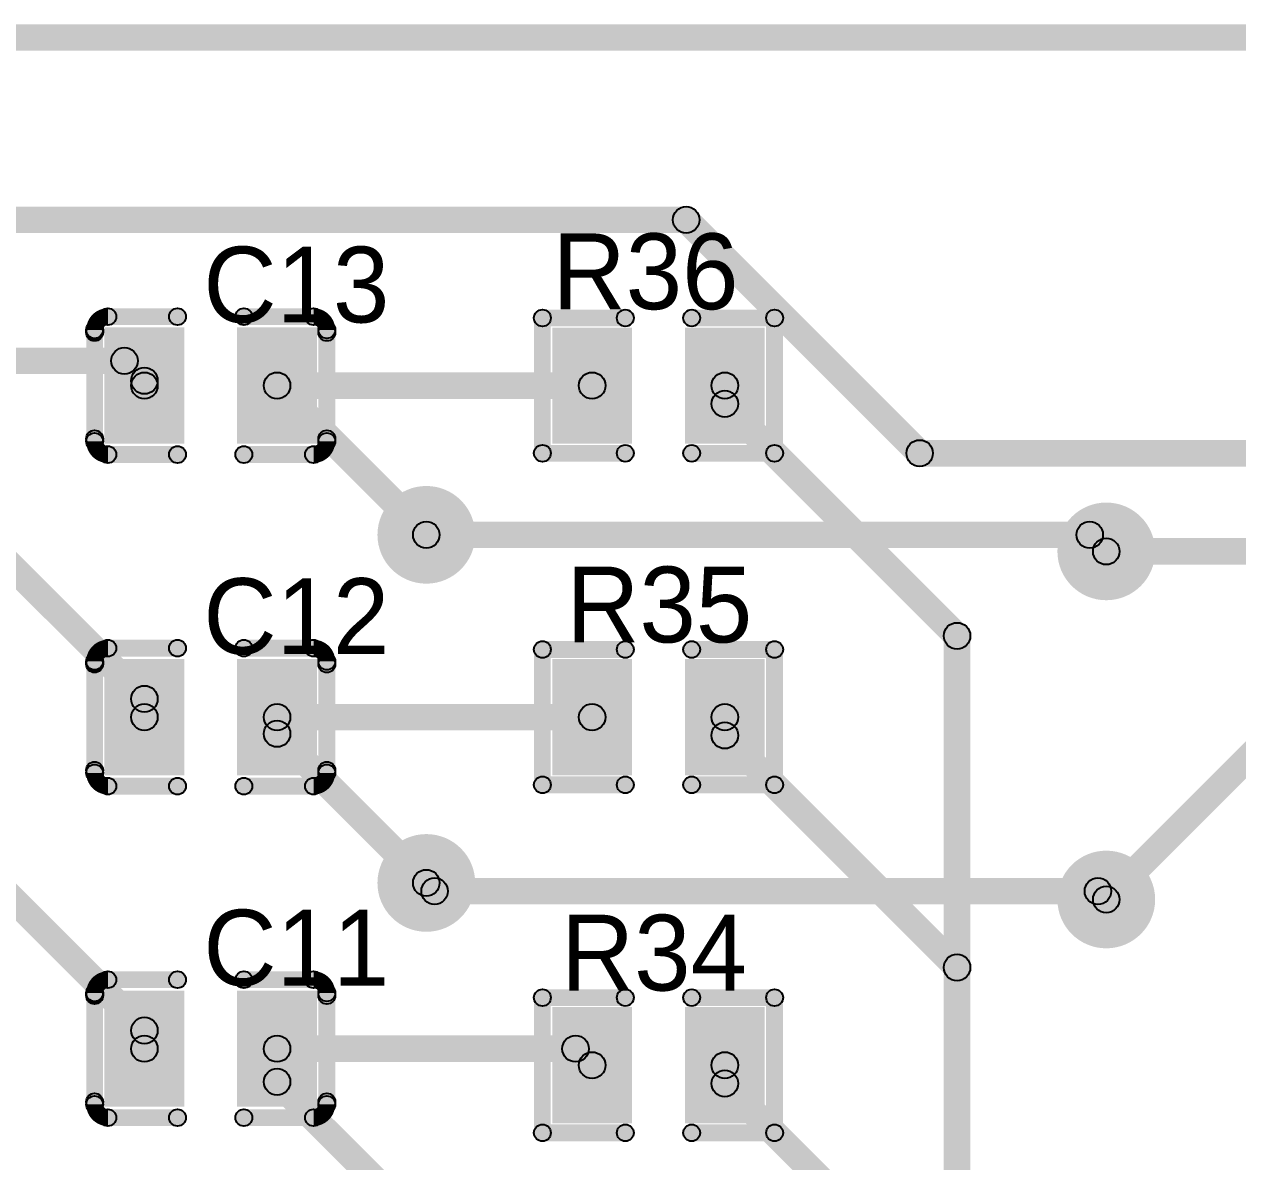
# Model space of a CAD drawing. Header units: millimetres. Extents: x 1.24 to 8.03, y 2.12 to 7.05.
# Drawn here: x 3.964 to 4.684, y 4.529 to 5.205 of the extents above; entities that cross this region are included whole.
import ezdxf

# ---------------------------------------------------------------- set-up
doc = ezdxf.new("R2010")
doc.units = ezdxf.units.MM
doc.header["$MEASUREMENT"] = 0
for name, color, linetype in [('BottomLayer', 5, 'Continuous'), ('BottomSolder', 6, 'Continuous'), ('TopLayer', 1, 'Continuous'), ('TopOverlay', 2, 'Continuous'), ('TopPaste', 8, 'Continuous'), ('TopSolder', 216, 'Continuous'), ('ViaHoleLayer', 16, 'Continuous')]:
    doc.layers.add(name, color=color, linetype=linetype)

# ---------------------------------------------------------------- blocks, each defined once
blk = doc.blocks.new('C0805_38')
at = {"layer": 'TopLayer'}
for points in [[(-0.059055, 0.030512), (-0.019685, 0.030512), (-0.019685, -0.030512), (-0.059055, -0.030512)], [(0.019685, 0.030512), (0.059055, 0.030512), (0.059055, -0.030512), (0.019685, -0.030512)]]:
    blk.add_hatch(color=1, dxfattribs=at).paths.add_polyline_path(points)
at = {"layer": 'TopOverlay'}
h = blk.add_hatch(color=2, dxfattribs=at)
edge = h.paths.add_edge_path()
edge.add_arc((-0.061023, 0.040945), 0.005, 0, 360)
h = blk.add_hatch(color=2, dxfattribs=at)
edge = h.paths.add_edge_path()
edge.add_arc((-0.061023, 0.040945), 0.005, 0, 360)
for points in [[(-0.061023, 0.035945), (-0.061023, 0.045945), (-0.019685, 0.045945), (-0.019685, 0.035945)], [(0.019685, 0.035945), (0.019685, 0.045945), (0.061023, 0.045945), (0.061023, 0.035945)], [(-0.063899, 0.031497), (-0.073899, 0.031497), (-0.073899, 0.033069), (-0.063899, 0.033069)], [(-0.063899, 0.031497), (-0.073899, 0.031497), (-0.073899, 0.032281), (-0.063899, 0.032281)], [(-0.073899, 0.031497), (-0.063899, 0.031497), (-0.063898, -0.031497), (-0.073898, -0.031497)], [(0.073899, 0.031497), (0.063899, 0.031497), (0.063899, 0.033069), (0.073899, 0.033069)], [(0.073899, -0.031496), (0.063899, -0.031496), (0.063899, 0.031497), (0.073899, 0.031497)], [(-0.063898, -0.03307), (-0.073898, -0.03307), (-0.073898, -0.031497), (-0.063898, -0.031497)], [(-0.061023, -0.045945), (-0.061023, -0.035945), (-0.019685, -0.035945), (-0.019685, -0.045945)], [(0.019685, -0.045945), (0.019685, -0.035945), (0.061023, -0.035945), (0.061023, -0.045945)], [(0.073899, -0.033069), (0.063899, -0.033069), (0.063899, -0.031496), (0.073899, -0.031496)]]:
    blk.add_hatch(color=2, dxfattribs=at).paths.add_polyline_path(points)
h = blk.add_hatch(color=2, dxfattribs=at)
edge = h.paths.add_edge_path()
edge.add_arc((-0.019685, 0.040945), 0.005, 0, 360)
h = blk.add_hatch(color=2, dxfattribs=at)
edge = h.paths.add_edge_path()
edge.add_arc((0.019685, 0.040945), 0.005, 0, 360)
h = blk.add_hatch(color=2, dxfattribs=at)
edge = h.paths.add_edge_path()
edge.add_arc((0.061023, 0.040945), 0.005, 0, 360)
h = blk.add_hatch(color=2, dxfattribs=at)
edge = h.paths.add_edge_path()
edge.add_arc((0.061023, 0.040945), 0.005, 0, 360)
h = blk.add_hatch(color=2, dxfattribs=at)
edge = h.paths.add_edge_path()
edge.add_arc((-0.068899, 0.033069), 0.005, 0, 360)
h = blk.add_hatch(color=2, dxfattribs=at)
edge = h.paths.add_edge_path()
edge.add_arc((-0.068899, 0.033069), 0.005, 0, 360)
h = blk.add_hatch(color=2, dxfattribs=at)
edge = h.paths.add_edge_path()
edge.add_arc((-0.068899, 0.032281), 0.005, 0, 360)
h = blk.add_hatch(color=2, dxfattribs=at)
edge = h.paths.add_edge_path()
edge.add_arc((-0.068899, 0.031497), 0.005, 0, 360)
h = blk.add_hatch(color=2, dxfattribs=at)
edge = h.paths.add_edge_path()
edge.add_arc((-0.068899, 0.031497), 0.005, 0, 360)
h = blk.add_hatch(color=2, dxfattribs=at)
edge = h.paths.add_edge_path()
edge.add_arc((-0.068899, 0.031497), 0.005, 0, 360)
h = blk.add_hatch(color=2, dxfattribs=at)
edge = h.paths.add_edge_path()
edge.add_arc((0.068899, 0.033069), 0.005, 0, 360)
h = blk.add_hatch(color=2, dxfattribs=at)
edge = h.paths.add_edge_path()
edge.add_arc((0.068899, 0.033069), 0.005, 0, 360)
h = blk.add_hatch(color=2, dxfattribs=at)
edge = h.paths.add_edge_path()
edge.add_arc((0.068899, 0.031497), 0.005, 0, 360)
h = blk.add_hatch(color=2, dxfattribs=at)
edge = h.paths.add_edge_path()
edge.add_arc((0.068899, 0.031497), 0.005, 0, 360)
h = blk.add_hatch(color=2, dxfattribs=at)
edge = h.paths.add_edge_path()
edge.add_arc((-0.068898, -0.031497), 0.005, 0, 360)
h = blk.add_hatch(color=2, dxfattribs=at)
edge = h.paths.add_edge_path()
edge.add_arc((-0.068898, -0.031497), 0.005, 0, 360)
h = blk.add_hatch(color=2, dxfattribs=at)
edge = h.paths.add_edge_path()
edge.add_arc((-0.068898, -0.03307), 0.005, 0, 360)
h = blk.add_hatch(color=2, dxfattribs=at)
edge = h.paths.add_edge_path()
edge.add_arc((-0.068898, -0.03307), 0.005, 0, 360)
h = blk.add_hatch(color=2, dxfattribs=at)
edge = h.paths.add_edge_path()
edge.add_arc((0.068899, -0.031496), 0.005, 0, 360)
h = blk.add_hatch(color=2, dxfattribs=at)
edge = h.paths.add_edge_path()
edge.add_arc((0.068899, -0.031496), 0.005, 0, 360)
h = blk.add_hatch(color=2, dxfattribs=at)
edge = h.paths.add_edge_path()
edge.add_arc((0.068899, -0.033069), 0.005, 0, 360)
h = blk.add_hatch(color=2, dxfattribs=at)
edge = h.paths.add_edge_path()
edge.add_arc((0.068899, -0.033069), 0.005, 0, 360)
h = blk.add_hatch(color=2, dxfattribs=at)
edge = h.paths.add_edge_path()
edge.add_arc((-0.061023, -0.040945), 0.005, 0, 360)
h = blk.add_hatch(color=2, dxfattribs=at)
edge = h.paths.add_edge_path()
edge.add_arc((-0.061023, -0.040945), 0.005, 0, 360)
h = blk.add_hatch(color=2, dxfattribs=at)
edge = h.paths.add_edge_path()
edge.add_arc((-0.019685, -0.040945), 0.005, 0, 360)
h = blk.add_hatch(color=2, dxfattribs=at)
edge = h.paths.add_edge_path()
edge.add_arc((0.019685, -0.040945), 0.005, 0, 360)
h = blk.add_hatch(color=2, dxfattribs=at)
edge = h.paths.add_edge_path()
edge.add_arc((0.061023, -0.040945), 0.005, 0, 360)
h = blk.add_hatch(color=2, dxfattribs=at)
edge = h.paths.add_edge_path()
edge.add_arc((0.061023, -0.040945), 0.005, 0, 360)
at = {"layer": 'TopPaste'}
for points in [[(-0.059055, 0.030512), (-0.019685, 0.030512), (-0.019685, -0.030512), (-0.059055, -0.030512)], [(0.019685, 0.030512), (0.059055, 0.030512), (0.059055, -0.030512), (0.019685, -0.030512)]]:
    blk.add_hatch(color=8, dxfattribs=at).paths.add_polyline_path(points)
at = {"layer": 'TopSolder'}
for points in [[(-0.063055, 0.034512), (-0.015685, 0.034512), (-0.015685, -0.034512), (-0.063055, -0.034512)], [(0.015685, 0.034512), (0.063055, 0.034512), (0.063055, -0.034512), (0.015685, -0.034512)]]:
    blk.add_hatch(color=216, dxfattribs=at).paths.add_polyline_path(points)
at = {"layer": 'TopOverlay', "const_width": 0.01}
for points in [[(-0.068899, 0.033069, -0.4142136), (-0.061023, 0.040945)], [(0.061023, 0.040945, -0.4142136), (0.068899, 0.033069)], [(-0.061023, -0.040945, -0.4142136), (-0.068898, -0.03307)], [(0.068899, -0.033069, -0.4142136), (0.061023, -0.040945)]]:
    blk.add_lwpolyline(points, format="xyb", dxfattribs=at)
at = {"layer": 'TopOverlay'}
for centre in [(-0.061023, 0.040945), (-0.061023, 0.040945), (-0.019685, 0.040945), (0.019685, 0.040945), (0.061023, 0.040945), (0.061023, 0.040945), (-0.068899, 0.033069), (-0.068899, 0.033069), (-0.068899, 0.032281), (-0.068899, 0.031497), (-0.068899, 0.031497), (-0.068899, 0.031497), (0.068899, 0.033069), (0.068899, 0.033069), (0.068899, 0.031497), (0.068899, 0.031497), (-0.068898, -0.031497), (-0.068898, -0.031497), (-0.068898, -0.03307), (-0.068898, -0.03307), (0.068899, -0.031496), (0.068899, -0.031496), (0.068899, -0.033069), (0.068899, -0.033069), (-0.061023, -0.040945), (-0.061023, -0.040945), (-0.019685, -0.040945), (0.019685, -0.040945), (0.061023, -0.040945), (0.061023, -0.040945)]:
    blk.add_circle(centre, 0.005, dxfattribs=at)
blk = doc.blocks.new('C0805_39')
at = {"layer": 'TopLayer'}
for points in [[(-0.059055, 0.030512), (-0.019685, 0.030512), (-0.019685, -0.030512), (-0.059055, -0.030512)], [(0.019685, 0.030512), (0.059055, 0.030512), (0.059055, -0.030512), (0.019685, -0.030512)]]:
    blk.add_hatch(color=1, dxfattribs=at).paths.add_polyline_path(points)
at = {"layer": 'TopOverlay'}
h = blk.add_hatch(color=2, dxfattribs=at)
edge = h.paths.add_edge_path()
edge.add_arc((-0.061023, 0.040945), 0.005, 0, 360)
h = blk.add_hatch(color=2, dxfattribs=at)
edge = h.paths.add_edge_path()
edge.add_arc((-0.061023, 0.040945), 0.005, 0, 360)
for points in [[(-0.061023, 0.035945), (-0.061023, 0.045945), (-0.019685, 0.045945), (-0.019685, 0.035945)], [(0.019685, 0.035945), (0.019685, 0.045945), (0.061023, 0.045945), (0.061023, 0.035945)], [(-0.063899, 0.031497), (-0.073899, 0.031497), (-0.073899, 0.033069), (-0.063899, 0.033069)], [(-0.063899, 0.031497), (-0.073899, 0.031497), (-0.073899, 0.032281), (-0.063899, 0.032281)], [(-0.073899, 0.031497), (-0.063899, 0.031497), (-0.063898, -0.031497), (-0.073898, -0.031497)], [(0.073899, 0.031497), (0.063899, 0.031497), (0.063899, 0.033069), (0.073899, 0.033069)], [(0.073899, -0.031496), (0.063899, -0.031496), (0.063899, 0.031497), (0.073899, 0.031497)], [(-0.063898, -0.03307), (-0.073898, -0.03307), (-0.073898, -0.031497), (-0.063898, -0.031497)], [(-0.061023, -0.045945), (-0.061023, -0.035945), (-0.019685, -0.035945), (-0.019685, -0.045945)], [(0.019685, -0.045945), (0.019685, -0.035945), (0.061023, -0.035945), (0.061023, -0.045945)], [(0.073899, -0.033069), (0.063899, -0.033069), (0.063899, -0.031496), (0.073899, -0.031496)]]:
    blk.add_hatch(color=2, dxfattribs=at).paths.add_polyline_path(points)
h = blk.add_hatch(color=2, dxfattribs=at)
edge = h.paths.add_edge_path()
edge.add_arc((-0.019685, 0.040945), 0.005, 0, 360)
h = blk.add_hatch(color=2, dxfattribs=at)
edge = h.paths.add_edge_path()
edge.add_arc((0.019685, 0.040945), 0.005, 0, 360)
h = blk.add_hatch(color=2, dxfattribs=at)
edge = h.paths.add_edge_path()
edge.add_arc((0.061023, 0.040945), 0.005, 0, 360)
h = blk.add_hatch(color=2, dxfattribs=at)
edge = h.paths.add_edge_path()
edge.add_arc((0.061023, 0.040945), 0.005, 0, 360)
h = blk.add_hatch(color=2, dxfattribs=at)
edge = h.paths.add_edge_path()
edge.add_arc((-0.068899, 0.033069), 0.005, 0, 360)
h = blk.add_hatch(color=2, dxfattribs=at)
edge = h.paths.add_edge_path()
edge.add_arc((-0.068899, 0.033069), 0.005, 0, 360)
h = blk.add_hatch(color=2, dxfattribs=at)
edge = h.paths.add_edge_path()
edge.add_arc((-0.068899, 0.032281), 0.005, 0, 360)
h = blk.add_hatch(color=2, dxfattribs=at)
edge = h.paths.add_edge_path()
edge.add_arc((-0.068899, 0.031497), 0.005, 0, 360)
h = blk.add_hatch(color=2, dxfattribs=at)
edge = h.paths.add_edge_path()
edge.add_arc((-0.068899, 0.031497), 0.005, 0, 360)
h = blk.add_hatch(color=2, dxfattribs=at)
edge = h.paths.add_edge_path()
edge.add_arc((-0.068899, 0.031497), 0.005, 0, 360)
h = blk.add_hatch(color=2, dxfattribs=at)
edge = h.paths.add_edge_path()
edge.add_arc((0.068899, 0.033069), 0.005, 0, 360)
h = blk.add_hatch(color=2, dxfattribs=at)
edge = h.paths.add_edge_path()
edge.add_arc((0.068899, 0.033069), 0.005, 0, 360)
h = blk.add_hatch(color=2, dxfattribs=at)
edge = h.paths.add_edge_path()
edge.add_arc((0.068899, 0.031497), 0.005, 0, 360)
h = blk.add_hatch(color=2, dxfattribs=at)
edge = h.paths.add_edge_path()
edge.add_arc((0.068899, 0.031497), 0.005, 0, 360)
h = blk.add_hatch(color=2, dxfattribs=at)
edge = h.paths.add_edge_path()
edge.add_arc((-0.068898, -0.031497), 0.005, 0, 360)
h = blk.add_hatch(color=2, dxfattribs=at)
edge = h.paths.add_edge_path()
edge.add_arc((-0.068898, -0.031497), 0.005, 0, 360)
h = blk.add_hatch(color=2, dxfattribs=at)
edge = h.paths.add_edge_path()
edge.add_arc((-0.068898, -0.03307), 0.005, 0, 360)
h = blk.add_hatch(color=2, dxfattribs=at)
edge = h.paths.add_edge_path()
edge.add_arc((-0.068898, -0.03307), 0.005, 0, 360)
h = blk.add_hatch(color=2, dxfattribs=at)
edge = h.paths.add_edge_path()
edge.add_arc((0.068899, -0.031496), 0.005, 0, 360)
h = blk.add_hatch(color=2, dxfattribs=at)
edge = h.paths.add_edge_path()
edge.add_arc((0.068899, -0.031496), 0.005, 0, 360)
h = blk.add_hatch(color=2, dxfattribs=at)
edge = h.paths.add_edge_path()
edge.add_arc((0.068899, -0.033069), 0.005, 0, 360)
h = blk.add_hatch(color=2, dxfattribs=at)
edge = h.paths.add_edge_path()
edge.add_arc((0.068899, -0.033069), 0.005, 0, 360)
h = blk.add_hatch(color=2, dxfattribs=at)
edge = h.paths.add_edge_path()
edge.add_arc((-0.061023, -0.040945), 0.005, 0, 360)
h = blk.add_hatch(color=2, dxfattribs=at)
edge = h.paths.add_edge_path()
edge.add_arc((-0.061023, -0.040945), 0.005, 0, 360)
h = blk.add_hatch(color=2, dxfattribs=at)
edge = h.paths.add_edge_path()
edge.add_arc((-0.019685, -0.040945), 0.005, 0, 360)
h = blk.add_hatch(color=2, dxfattribs=at)
edge = h.paths.add_edge_path()
edge.add_arc((0.019685, -0.040945), 0.005, 0, 360)
h = blk.add_hatch(color=2, dxfattribs=at)
edge = h.paths.add_edge_path()
edge.add_arc((0.061023, -0.040945), 0.005, 0, 360)
h = blk.add_hatch(color=2, dxfattribs=at)
edge = h.paths.add_edge_path()
edge.add_arc((0.061023, -0.040945), 0.005, 0, 360)
at = {"layer": 'TopPaste'}
for points in [[(-0.059055, 0.030512), (-0.019685, 0.030512), (-0.019685, -0.030512), (-0.059055, -0.030512)], [(0.019685, 0.030512), (0.059055, 0.030512), (0.059055, -0.030512), (0.019685, -0.030512)]]:
    blk.add_hatch(color=8, dxfattribs=at).paths.add_polyline_path(points)
at = {"layer": 'TopSolder'}
for points in [[(-0.063055, 0.034512), (-0.015685, 0.034512), (-0.015685, -0.034512), (-0.063055, -0.034512)], [(0.015685, 0.034512), (0.063055, 0.034512), (0.063055, -0.034512), (0.015685, -0.034512)]]:
    blk.add_hatch(color=216, dxfattribs=at).paths.add_polyline_path(points)
at = {"layer": 'TopOverlay', "const_width": 0.01}
for points in [[(-0.068899, 0.033069, -0.4142136), (-0.061023, 0.040945)], [(0.061023, 0.040945, -0.4142136), (0.068899, 0.033069)], [(-0.061023, -0.040945, -0.4142136), (-0.068898, -0.03307)], [(0.068899, -0.033069, -0.4142136), (0.061023, -0.040945)]]:
    blk.add_lwpolyline(points, format="xyb", dxfattribs=at)
at = {"layer": 'TopOverlay'}
for centre in [(-0.061023, 0.040945), (-0.061023, 0.040945), (-0.019685, 0.040945), (0.019685, 0.040945), (0.061023, 0.040945), (0.061023, 0.040945), (-0.068899, 0.033069), (-0.068899, 0.033069), (-0.068899, 0.032281), (-0.068899, 0.031497), (-0.068899, 0.031497), (-0.068899, 0.031497), (0.068899, 0.033069), (0.068899, 0.033069), (0.068899, 0.031497), (0.068899, 0.031497), (-0.068898, -0.031497), (-0.068898, -0.031497), (-0.068898, -0.03307), (-0.068898, -0.03307), (0.068899, -0.031496), (0.068899, -0.031496), (0.068899, -0.033069), (0.068899, -0.033069), (-0.061023, -0.040945), (-0.061023, -0.040945), (-0.019685, -0.040945), (0.019685, -0.040945), (0.061023, -0.040945), (0.061023, -0.040945)]:
    blk.add_circle(centre, 0.005, dxfattribs=at)
blk = doc.blocks.new('C0805_40')
at = {"layer": 'TopLayer'}
for points in [[(-0.059055, 0.030512), (-0.019685, 0.030512), (-0.019685, -0.030512), (-0.059055, -0.030512)], [(0.019685, 0.030512), (0.059055, 0.030512), (0.059055, -0.030512), (0.019685, -0.030512)]]:
    blk.add_hatch(color=1, dxfattribs=at).paths.add_polyline_path(points)
at = {"layer": 'TopOverlay'}
h = blk.add_hatch(color=2, dxfattribs=at)
edge = h.paths.add_edge_path()
edge.add_arc((-0.061023, 0.040945), 0.005, 0, 360)
h = blk.add_hatch(color=2, dxfattribs=at)
edge = h.paths.add_edge_path()
edge.add_arc((-0.061023, 0.040945), 0.005, 0, 360)
for points in [[(-0.061023, 0.035945), (-0.061023, 0.045945), (-0.019685, 0.045945), (-0.019685, 0.035945)], [(0.019685, 0.035945), (0.019685, 0.045945), (0.061023, 0.045945), (0.061023, 0.035945)], [(-0.063899, 0.031497), (-0.073899, 0.031497), (-0.073899, 0.033069), (-0.063899, 0.033069)], [(-0.063899, 0.031497), (-0.073899, 0.031497), (-0.073899, 0.032281), (-0.063899, 0.032281)], [(-0.073899, 0.031497), (-0.063899, 0.031497), (-0.063898, -0.031497), (-0.073898, -0.031497)], [(0.073899, 0.031497), (0.063899, 0.031497), (0.063899, 0.033069), (0.073899, 0.033069)], [(0.073899, -0.031496), (0.063899, -0.031496), (0.063899, 0.031497), (0.073899, 0.031497)], [(-0.063898, -0.03307), (-0.073898, -0.03307), (-0.073898, -0.031497), (-0.063898, -0.031497)], [(-0.061023, -0.045945), (-0.061023, -0.035945), (-0.019685, -0.035945), (-0.019685, -0.045945)], [(0.019685, -0.045945), (0.019685, -0.035945), (0.061023, -0.035945), (0.061023, -0.045945)], [(0.073899, -0.033069), (0.063899, -0.033069), (0.063899, -0.031496), (0.073899, -0.031496)]]:
    blk.add_hatch(color=2, dxfattribs=at).paths.add_polyline_path(points)
h = blk.add_hatch(color=2, dxfattribs=at)
edge = h.paths.add_edge_path()
edge.add_arc((-0.019685, 0.040945), 0.005, 0, 360)
h = blk.add_hatch(color=2, dxfattribs=at)
edge = h.paths.add_edge_path()
edge.add_arc((0.019685, 0.040945), 0.005, 0, 360)
h = blk.add_hatch(color=2, dxfattribs=at)
edge = h.paths.add_edge_path()
edge.add_arc((0.061023, 0.040945), 0.005, 0, 360)
h = blk.add_hatch(color=2, dxfattribs=at)
edge = h.paths.add_edge_path()
edge.add_arc((0.061023, 0.040945), 0.005, 0, 360)
h = blk.add_hatch(color=2, dxfattribs=at)
edge = h.paths.add_edge_path()
edge.add_arc((-0.068899, 0.033069), 0.005, 0, 360)
h = blk.add_hatch(color=2, dxfattribs=at)
edge = h.paths.add_edge_path()
edge.add_arc((-0.068899, 0.033069), 0.005, 0, 360)
h = blk.add_hatch(color=2, dxfattribs=at)
edge = h.paths.add_edge_path()
edge.add_arc((-0.068899, 0.032281), 0.005, 0, 360)
h = blk.add_hatch(color=2, dxfattribs=at)
edge = h.paths.add_edge_path()
edge.add_arc((-0.068899, 0.031497), 0.005, 0, 360)
h = blk.add_hatch(color=2, dxfattribs=at)
edge = h.paths.add_edge_path()
edge.add_arc((-0.068899, 0.031497), 0.005, 0, 360)
h = blk.add_hatch(color=2, dxfattribs=at)
edge = h.paths.add_edge_path()
edge.add_arc((-0.068899, 0.031497), 0.005, 0, 360)
h = blk.add_hatch(color=2, dxfattribs=at)
edge = h.paths.add_edge_path()
edge.add_arc((0.068899, 0.033069), 0.005, 0, 360)
h = blk.add_hatch(color=2, dxfattribs=at)
edge = h.paths.add_edge_path()
edge.add_arc((0.068899, 0.033069), 0.005, 0, 360)
h = blk.add_hatch(color=2, dxfattribs=at)
edge = h.paths.add_edge_path()
edge.add_arc((0.068899, 0.031497), 0.005, 0, 360)
h = blk.add_hatch(color=2, dxfattribs=at)
edge = h.paths.add_edge_path()
edge.add_arc((0.068899, 0.031497), 0.005, 0, 360)
h = blk.add_hatch(color=2, dxfattribs=at)
edge = h.paths.add_edge_path()
edge.add_arc((-0.068898, -0.031497), 0.005, 0, 360)
h = blk.add_hatch(color=2, dxfattribs=at)
edge = h.paths.add_edge_path()
edge.add_arc((-0.068898, -0.031497), 0.005, 0, 360)
h = blk.add_hatch(color=2, dxfattribs=at)
edge = h.paths.add_edge_path()
edge.add_arc((-0.068898, -0.03307), 0.005, 0, 360)
h = blk.add_hatch(color=2, dxfattribs=at)
edge = h.paths.add_edge_path()
edge.add_arc((-0.068898, -0.03307), 0.005, 0, 360)
h = blk.add_hatch(color=2, dxfattribs=at)
edge = h.paths.add_edge_path()
edge.add_arc((0.068899, -0.031496), 0.005, 0, 360)
h = blk.add_hatch(color=2, dxfattribs=at)
edge = h.paths.add_edge_path()
edge.add_arc((0.068899, -0.031496), 0.005, 0, 360)
h = blk.add_hatch(color=2, dxfattribs=at)
edge = h.paths.add_edge_path()
edge.add_arc((0.068899, -0.033069), 0.005, 0, 360)
h = blk.add_hatch(color=2, dxfattribs=at)
edge = h.paths.add_edge_path()
edge.add_arc((0.068899, -0.033069), 0.005, 0, 360)
h = blk.add_hatch(color=2, dxfattribs=at)
edge = h.paths.add_edge_path()
edge.add_arc((-0.061023, -0.040945), 0.005, 0, 360)
h = blk.add_hatch(color=2, dxfattribs=at)
edge = h.paths.add_edge_path()
edge.add_arc((-0.061023, -0.040945), 0.005, 0, 360)
h = blk.add_hatch(color=2, dxfattribs=at)
edge = h.paths.add_edge_path()
edge.add_arc((-0.019685, -0.040945), 0.005, 0, 360)
h = blk.add_hatch(color=2, dxfattribs=at)
edge = h.paths.add_edge_path()
edge.add_arc((0.019685, -0.040945), 0.005, 0, 360)
h = blk.add_hatch(color=2, dxfattribs=at)
edge = h.paths.add_edge_path()
edge.add_arc((0.061023, -0.040945), 0.005, 0, 360)
h = blk.add_hatch(color=2, dxfattribs=at)
edge = h.paths.add_edge_path()
edge.add_arc((0.061023, -0.040945), 0.005, 0, 360)
at = {"layer": 'TopPaste'}
for points in [[(-0.059055, 0.030512), (-0.019685, 0.030512), (-0.019685, -0.030512), (-0.059055, -0.030512)], [(0.019685, 0.030512), (0.059055, 0.030512), (0.059055, -0.030512), (0.019685, -0.030512)]]:
    blk.add_hatch(color=8, dxfattribs=at).paths.add_polyline_path(points)
at = {"layer": 'TopSolder'}
for points in [[(-0.063055, 0.034512), (-0.015685, 0.034512), (-0.015685, -0.034512), (-0.063055, -0.034512)], [(0.015685, 0.034512), (0.063055, 0.034512), (0.063055, -0.034512), (0.015685, -0.034512)]]:
    blk.add_hatch(color=216, dxfattribs=at).paths.add_polyline_path(points)
at = {"layer": 'TopOverlay', "const_width": 0.01}
for points in [[(-0.068899, 0.033069, -0.4142136), (-0.061023, 0.040945)], [(0.061023, 0.040945, -0.4142136), (0.068899, 0.033069)], [(-0.061023, -0.040945, -0.4142136), (-0.068898, -0.03307)], [(0.068899, -0.033069, -0.4142136), (0.061023, -0.040945)]]:
    blk.add_lwpolyline(points, format="xyb", dxfattribs=at)
at = {"layer": 'TopOverlay'}
for centre in [(-0.061023, 0.040945), (-0.061023, 0.040945), (-0.019685, 0.040945), (0.019685, 0.040945), (0.061023, 0.040945), (0.061023, 0.040945), (-0.068899, 0.033069), (-0.068899, 0.033069), (-0.068899, 0.032281), (-0.068899, 0.031497), (-0.068899, 0.031497), (-0.068899, 0.031497), (0.068899, 0.033069), (0.068899, 0.033069), (0.068899, 0.031497), (0.068899, 0.031497), (-0.068898, -0.031497), (-0.068898, -0.031497), (-0.068898, -0.03307), (-0.068898, -0.03307), (0.068899, -0.031496), (0.068899, -0.031496), (0.068899, -0.033069), (0.068899, -0.033069), (-0.061023, -0.040945), (-0.061023, -0.040945), (-0.019685, -0.040945), (0.019685, -0.040945), (0.061023, -0.040945), (0.061023, -0.040945)]:
    blk.add_circle(centre, 0.005, dxfattribs=at)
blk = doc.blocks.new('R0805_84')
at = {"layer": 'TopLayer'}
for points in [[(-0.05906, 0.03051), (-0.01969, 0.03051), (-0.01969, -0.03051), (-0.05906, -0.03051)], [(0.01969, 0.03051), (0.05906, 0.03051), (0.05906, -0.03051), (0.01969, -0.03051)]]:
    blk.add_hatch(color=1, dxfattribs=at).paths.add_polyline_path(points)
at = {"layer": 'TopOverlay'}
h = blk.add_hatch(color=2, dxfattribs=at)
edge = h.paths.add_edge_path()
edge.add_arc((-0.0689, 0.04016), 0.005, 0, 360)
h = blk.add_hatch(color=2, dxfattribs=at)
edge = h.paths.add_edge_path()
edge.add_arc((-0.0689, 0.04016), 0.005, 0, 360)
for points in [[(-0.01969, 0.04516), (-0.01969, 0.03516), (-0.0689, 0.03516), (-0.0689, 0.04516)], [(0.0689, 0.04516), (0.0689, 0.03516), (0.01969, 0.03516), (0.01969, 0.04516)], [(-0.0639, -0.04016), (-0.0739, -0.04016), (-0.0739, 0.04016), (-0.0639, 0.04016)], [(0.0639, 0.04016), (0.0739, 0.04016), (0.0739, -0.04016), (0.0639, -0.04016)], [(-0.01969, -0.03516), (-0.01969, -0.04516), (-0.0689, -0.04516), (-0.0689, -0.03516)], [(0.0689, -0.03516), (0.0689, -0.04516), (0.01969, -0.04516), (0.01969, -0.03516)]]:
    blk.add_hatch(color=2, dxfattribs=at).paths.add_polyline_path(points)
h = blk.add_hatch(color=2, dxfattribs=at)
edge = h.paths.add_edge_path()
edge.add_arc((-0.01969, 0.04016), 0.005, 0, 360)
h = blk.add_hatch(color=2, dxfattribs=at)
edge = h.paths.add_edge_path()
edge.add_arc((0.01969, 0.04016), 0.005, 0, 360)
h = blk.add_hatch(color=2, dxfattribs=at)
edge = h.paths.add_edge_path()
edge.add_arc((0.0689, 0.04016), 0.005, 0, 360)
h = blk.add_hatch(color=2, dxfattribs=at)
edge = h.paths.add_edge_path()
edge.add_arc((0.0689, 0.04016), 0.005, 0, 360)
h = blk.add_hatch(color=2, dxfattribs=at)
edge = h.paths.add_edge_path()
edge.add_arc((-0.0689, -0.04016), 0.005, 0, 360)
h = blk.add_hatch(color=2, dxfattribs=at)
edge = h.paths.add_edge_path()
edge.add_arc((-0.0689, -0.04016), 0.005, 0, 360)
h = blk.add_hatch(color=2, dxfattribs=at)
edge = h.paths.add_edge_path()
edge.add_arc((-0.01969, -0.04016), 0.005, 0, 360)
h = blk.add_hatch(color=2, dxfattribs=at)
edge = h.paths.add_edge_path()
edge.add_arc((0.01969, -0.04016), 0.005, 0, 360)
h = blk.add_hatch(color=2, dxfattribs=at)
edge = h.paths.add_edge_path()
edge.add_arc((0.0689, -0.04016), 0.005, 0, 360)
h = blk.add_hatch(color=2, dxfattribs=at)
edge = h.paths.add_edge_path()
edge.add_arc((0.0689, -0.04016), 0.005, 0, 360)
at = {"layer": 'TopPaste'}
for points in [[(-0.05906, 0.03051), (-0.01969, 0.03051), (-0.01969, -0.03051), (-0.05906, -0.03051)], [(0.01969, 0.03051), (0.05906, 0.03051), (0.05906, -0.03051), (0.01969, -0.03051)]]:
    blk.add_hatch(color=8, dxfattribs=at).paths.add_polyline_path(points)
at = {"layer": 'TopSolder'}
for points in [[(-0.06305, 0.03451), (-0.01569, 0.03451), (-0.01569, -0.03451), (-0.06305, -0.03451)], [(0.01569, 0.03451), (0.06305, 0.03451), (0.06305, -0.03451), (0.01569, -0.03451)]]:
    blk.add_hatch(color=216, dxfattribs=at).paths.add_polyline_path(points)
at = {"layer": 'TopOverlay'}
for centre in [(-0.0689, 0.04016), (-0.0689, 0.04016), (-0.01969, 0.04016), (0.01969, 0.04016), (0.0689, 0.04016), (0.0689, 0.04016), (-0.0689, -0.04016), (-0.0689, -0.04016), (-0.01969, -0.04016), (0.01969, -0.04016), (0.0689, -0.04016), (0.0689, -0.04016)]:
    blk.add_circle(centre, 0.005, dxfattribs=at)
blk = doc.blocks.new('R0805_85')
at = {"layer": 'TopLayer'}
for points in [[(-0.05906, 0.03051), (-0.01969, 0.03051), (-0.01969, -0.03051), (-0.05906, -0.03051)], [(0.01969, 0.03051), (0.05906, 0.03051), (0.05906, -0.03051), (0.01969, -0.03051)]]:
    blk.add_hatch(color=1, dxfattribs=at).paths.add_polyline_path(points)
at = {"layer": 'TopOverlay'}
h = blk.add_hatch(color=2, dxfattribs=at)
edge = h.paths.add_edge_path()
edge.add_arc((-0.0689, 0.04016), 0.005, 0, 360)
h = blk.add_hatch(color=2, dxfattribs=at)
edge = h.paths.add_edge_path()
edge.add_arc((-0.0689, 0.04016), 0.005, 0, 360)
for points in [[(-0.01969, 0.04516), (-0.01969, 0.03516), (-0.0689, 0.03516), (-0.0689, 0.04516)], [(0.0689, 0.04516), (0.0689, 0.03516), (0.01969, 0.03516), (0.01969, 0.04516)], [(-0.0639, -0.04016), (-0.0739, -0.04016), (-0.0739, 0.04016), (-0.0639, 0.04016)], [(0.0639, 0.04016), (0.0739, 0.04016), (0.0739, -0.04016), (0.0639, -0.04016)], [(-0.01969, -0.03516), (-0.01969, -0.04516), (-0.0689, -0.04516), (-0.0689, -0.03516)], [(0.0689, -0.03516), (0.0689, -0.04516), (0.01969, -0.04516), (0.01969, -0.03516)]]:
    blk.add_hatch(color=2, dxfattribs=at).paths.add_polyline_path(points)
h = blk.add_hatch(color=2, dxfattribs=at)
edge = h.paths.add_edge_path()
edge.add_arc((-0.01969, 0.04016), 0.005, 0, 360)
h = blk.add_hatch(color=2, dxfattribs=at)
edge = h.paths.add_edge_path()
edge.add_arc((0.01969, 0.04016), 0.005, 0, 360)
h = blk.add_hatch(color=2, dxfattribs=at)
edge = h.paths.add_edge_path()
edge.add_arc((0.0689, 0.04016), 0.005, 0, 360)
h = blk.add_hatch(color=2, dxfattribs=at)
edge = h.paths.add_edge_path()
edge.add_arc((0.0689, 0.04016), 0.005, 0, 360)
h = blk.add_hatch(color=2, dxfattribs=at)
edge = h.paths.add_edge_path()
edge.add_arc((-0.0689, -0.04016), 0.005, 0, 360)
h = blk.add_hatch(color=2, dxfattribs=at)
edge = h.paths.add_edge_path()
edge.add_arc((-0.0689, -0.04016), 0.005, 0, 360)
h = blk.add_hatch(color=2, dxfattribs=at)
edge = h.paths.add_edge_path()
edge.add_arc((-0.01969, -0.04016), 0.005, 0, 360)
h = blk.add_hatch(color=2, dxfattribs=at)
edge = h.paths.add_edge_path()
edge.add_arc((0.01969, -0.04016), 0.005, 0, 360)
h = blk.add_hatch(color=2, dxfattribs=at)
edge = h.paths.add_edge_path()
edge.add_arc((0.0689, -0.04016), 0.005, 0, 360)
h = blk.add_hatch(color=2, dxfattribs=at)
edge = h.paths.add_edge_path()
edge.add_arc((0.0689, -0.04016), 0.005, 0, 360)
at = {"layer": 'TopPaste'}
for points in [[(-0.05906, 0.03051), (-0.01969, 0.03051), (-0.01969, -0.03051), (-0.05906, -0.03051)], [(0.01969, 0.03051), (0.05906, 0.03051), (0.05906, -0.03051), (0.01969, -0.03051)]]:
    blk.add_hatch(color=8, dxfattribs=at).paths.add_polyline_path(points)
at = {"layer": 'TopSolder'}
for points in [[(-0.06305, 0.03451), (-0.01569, 0.03451), (-0.01569, -0.03451), (-0.06305, -0.03451)], [(0.01569, 0.03451), (0.06305, 0.03451), (0.06305, -0.03451), (0.01569, -0.03451)]]:
    blk.add_hatch(color=216, dxfattribs=at).paths.add_polyline_path(points)
at = {"layer": 'TopOverlay'}
for centre in [(-0.0689, 0.04016), (-0.0689, 0.04016), (-0.01969, 0.04016), (0.01969, 0.04016), (0.0689, 0.04016), (0.0689, 0.04016), (-0.0689, -0.04016), (-0.0689, -0.04016), (-0.01969, -0.04016), (0.01969, -0.04016), (0.0689, -0.04016), (0.0689, -0.04016)]:
    blk.add_circle(centre, 0.005, dxfattribs=at)
blk = doc.blocks.new('R0805_86')
at = {"layer": 'TopLayer'}
for points in [[(-0.05906, 0.03051), (-0.01969, 0.03051), (-0.01969, -0.03051), (-0.05906, -0.03051)], [(0.01969, 0.03051), (0.05906, 0.03051), (0.05906, -0.03051), (0.01969, -0.03051)]]:
    blk.add_hatch(color=1, dxfattribs=at).paths.add_polyline_path(points)
at = {"layer": 'TopOverlay'}
h = blk.add_hatch(color=2, dxfattribs=at)
edge = h.paths.add_edge_path()
edge.add_arc((-0.0689, 0.04016), 0.005, 0, 360)
h = blk.add_hatch(color=2, dxfattribs=at)
edge = h.paths.add_edge_path()
edge.add_arc((-0.0689, 0.04016), 0.005, 0, 360)
for points in [[(-0.01969, 0.04516), (-0.01969, 0.03516), (-0.0689, 0.03516), (-0.0689, 0.04516)], [(0.0689, 0.04516), (0.0689, 0.03516), (0.01969, 0.03516), (0.01969, 0.04516)], [(-0.0639, -0.04016), (-0.0739, -0.04016), (-0.0739, 0.04016), (-0.0639, 0.04016)], [(0.0639, 0.04016), (0.0739, 0.04016), (0.0739, -0.04016), (0.0639, -0.04016)], [(-0.01969, -0.03516), (-0.01969, -0.04516), (-0.0689, -0.04516), (-0.0689, -0.03516)], [(0.0689, -0.03516), (0.0689, -0.04516), (0.01969, -0.04516), (0.01969, -0.03516)]]:
    blk.add_hatch(color=2, dxfattribs=at).paths.add_polyline_path(points)
h = blk.add_hatch(color=2, dxfattribs=at)
edge = h.paths.add_edge_path()
edge.add_arc((-0.01969, 0.04016), 0.005, 0, 360)
h = blk.add_hatch(color=2, dxfattribs=at)
edge = h.paths.add_edge_path()
edge.add_arc((0.01969, 0.04016), 0.005, 0, 360)
h = blk.add_hatch(color=2, dxfattribs=at)
edge = h.paths.add_edge_path()
edge.add_arc((0.0689, 0.04016), 0.005, 0, 360)
h = blk.add_hatch(color=2, dxfattribs=at)
edge = h.paths.add_edge_path()
edge.add_arc((0.0689, 0.04016), 0.005, 0, 360)
h = blk.add_hatch(color=2, dxfattribs=at)
edge = h.paths.add_edge_path()
edge.add_arc((-0.0689, -0.04016), 0.005, 0, 360)
h = blk.add_hatch(color=2, dxfattribs=at)
edge = h.paths.add_edge_path()
edge.add_arc((-0.0689, -0.04016), 0.005, 0, 360)
h = blk.add_hatch(color=2, dxfattribs=at)
edge = h.paths.add_edge_path()
edge.add_arc((-0.01969, -0.04016), 0.005, 0, 360)
h = blk.add_hatch(color=2, dxfattribs=at)
edge = h.paths.add_edge_path()
edge.add_arc((0.01969, -0.04016), 0.005, 0, 360)
h = blk.add_hatch(color=2, dxfattribs=at)
edge = h.paths.add_edge_path()
edge.add_arc((0.0689, -0.04016), 0.005, 0, 360)
h = blk.add_hatch(color=2, dxfattribs=at)
edge = h.paths.add_edge_path()
edge.add_arc((0.0689, -0.04016), 0.005, 0, 360)
at = {"layer": 'TopPaste'}
for points in [[(-0.05906, 0.03051), (-0.01969, 0.03051), (-0.01969, -0.03051), (-0.05906, -0.03051)], [(0.01969, 0.03051), (0.05906, 0.03051), (0.05906, -0.03051), (0.01969, -0.03051)]]:
    blk.add_hatch(color=8, dxfattribs=at).paths.add_polyline_path(points)
at = {"layer": 'TopSolder'}
for points in [[(-0.06305, 0.03451), (-0.01569, 0.03451), (-0.01569, -0.03451), (-0.06305, -0.03451)], [(0.01569, 0.03451), (0.06305, 0.03451), (0.06305, -0.03451), (0.01569, -0.03451)]]:
    blk.add_hatch(color=216, dxfattribs=at).paths.add_polyline_path(points)
at = {"layer": 'TopOverlay'}
for centre in [(-0.0689, 0.04016), (-0.0689, 0.04016), (-0.01969, 0.04016), (0.01969, 0.04016), (0.0689, 0.04016), (0.0689, 0.04016), (-0.0689, -0.04016), (-0.0689, -0.04016), (-0.01969, -0.04016), (0.01969, -0.04016), (0.0689, -0.04016), (0.0689, -0.04016)]:
    blk.add_circle(centre, 0.005, dxfattribs=at)

msp = doc.modelspace()

# ---------------------------------------------------------------- hatches: boundary and pattern name
at = {"layer": 'BottomLayer'}
for points in [[(3.07087, 5.18898), (3.07087, 5.20472), (5.28543, 5.20472), (5.28543, 5.18898)], [(4.20276, 4.8937), (4.20276, 4.90945), (4.59646, 4.90945), (4.59646, 4.8937)], [(4.59089, 4.89601), (4.60202, 4.90714), (4.61187, 4.8973), (4.60073, 4.88616)], [(4.19719, 4.68931), (4.20832, 4.70045), (4.21324, 4.69553), (4.20211, 4.68439)], [(4.20768, 4.68209), (4.20768, 4.69783), (4.60138, 4.69783), (4.60138, 4.68209)], [(4.59581, 4.68439), (4.60695, 4.69553), (4.61187, 4.69061), (4.60073, 4.67947)]]:
    msp.add_hatch(color=5, dxfattribs=at).paths.add_polyline_path(points)
h = msp.add_hatch(color=5, dxfattribs=at)
edge = h.paths.add_edge_path()
edge.add_arc((4.20276, 4.90157), 0.025, 0, 360)
h = msp.add_hatch(color=5, dxfattribs=at)
edge = h.paths.add_edge_path()
edge.add_arc((4.6063, 4.89173), 0.025, 0, 360)
h = msp.add_hatch(color=5, dxfattribs=at)
edge = h.paths.add_edge_path()
edge.add_arc((4.20276, 4.90157), 0.00787, 0, 360)
h = msp.add_hatch(color=5, dxfattribs=at)
edge = h.paths.add_edge_path()
edge.add_arc((4.59646, 4.90157), 0.00787, 0, 360)
h = msp.add_hatch(color=5, dxfattribs=at)
edge = h.paths.add_edge_path()
edge.add_arc((4.59646, 4.90157), 0.00787, 0, 360)
h = msp.add_hatch(color=5, dxfattribs=at)
edge = h.paths.add_edge_path()
edge.add_arc((4.6063, 4.89173), 0.00787, 0, 360)
h = msp.add_hatch(color=5, dxfattribs=at)
edge = h.paths.add_edge_path()
edge.add_arc((4.20276, 4.69488), 0.025, 0, 360)
h = msp.add_hatch(color=5, dxfattribs=at)
edge = h.paths.add_edge_path()
edge.add_arc((4.6063, 4.68504), 0.025, 0, 360)
h = msp.add_hatch(color=5, dxfattribs=at)
edge = h.paths.add_edge_path()
edge.add_arc((4.20276, 4.69488), 0.00787, 0, 360)
h = msp.add_hatch(color=5, dxfattribs=at)
edge = h.paths.add_edge_path()
edge.add_arc((4.20768, 4.68996), 0.00787, 0, 360)
h = msp.add_hatch(color=5, dxfattribs=at)
edge = h.paths.add_edge_path()
edge.add_arc((4.20768, 4.68996), 0.00787, 0, 360)
h = msp.add_hatch(color=5, dxfattribs=at)
edge = h.paths.add_edge_path()
edge.add_arc((4.60138, 4.68996), 0.00787, 0, 360)
h = msp.add_hatch(color=5, dxfattribs=at)
edge = h.paths.add_edge_path()
edge.add_arc((4.60138, 4.68996), 0.00787, 0, 360)
h = msp.add_hatch(color=5, dxfattribs=at)
edge = h.paths.add_edge_path()
edge.add_arc((4.6063, 4.68504), 0.00787, 0, 360)
at = {"layer": 'BottomSolder'}
h = msp.add_hatch(color=6, dxfattribs=at)
edge = h.paths.add_edge_path()
edge.add_arc((4.20276, 4.90157), 0.029, 0, 360)
h = msp.add_hatch(color=6, dxfattribs=at)
edge = h.paths.add_edge_path()
edge.add_arc((4.6063, 4.89173), 0.029, 0, 360)
h = msp.add_hatch(color=6, dxfattribs=at)
edge = h.paths.add_edge_path()
edge.add_arc((4.20276, 4.69488), 0.029, 0, 360)
h = msp.add_hatch(color=6, dxfattribs=at)
edge = h.paths.add_edge_path()
edge.add_arc((4.6063, 4.68504), 0.029, 0, 360)
at = {"layer": 'TopLayer'}
for points in [[(3.70079, 5.08071), (3.70079, 5.09646), (4.35697, 5.09646), (4.35697, 5.08071)], [(4.3514, 5.08301), (4.36254, 5.09415), (4.50112, 4.95557), (4.48999, 4.94443)], [(3.87635, 4.99702), (3.87635, 5.01277), (4.02362, 5.01277), (4.02362, 4.99702)], [(4.01805, 4.99933), (4.02919, 5.01046), (4.041, 4.99865), (4.02987, 4.98752)], [(4.11417, 4.98228), (4.11417, 4.99803), (4.30118, 4.99803), (4.30118, 4.98228)], [(4.04331, 4.99016), (4.02756, 4.99016), (4.02756, 4.99308), (4.04331, 4.99308)], [(4.10861, 4.98459), (4.11974, 4.99573), (4.20832, 4.90714), (4.19719, 4.89601)], [(4.3878, 4.97933), (4.37205, 4.97933), (4.37205, 4.99016), (4.3878, 4.99016)], [(4.37435, 4.97376), (4.38549, 4.9849), (4.52328, 4.8471), (4.51215, 4.83597)], [(4.49555, 4.94213), (4.49555, 4.95787), (4.72441, 4.95787), (4.72441, 4.94213)], [(3.91929, 4.90914), (3.93043, 4.92027), (4.041, 4.8097), (4.02987, 4.79857)], [(4.6063, 4.88386), (4.6063, 4.89961), (4.95, 4.89961), (4.95, 4.88386)], [(4.52559, 4.64468), (4.50984, 4.64468), (4.50984, 4.84154), (4.52559, 4.84154)], [(4.61187, 4.67947), (4.60073, 4.69061), (4.72868, 4.81856), (4.73982, 4.80742)], [(4.04331, 4.79331), (4.02756, 4.79331), (4.02756, 4.80413), (4.04331, 4.80413)], [(4.11417, 4.78543), (4.11417, 4.80118), (4.30118, 4.80118), (4.30118, 4.78543)], [(4.12205, 4.78346), (4.1063, 4.78346), (4.1063, 4.79331), (4.12205, 4.79331)], [(4.3878, 4.78248), (4.37205, 4.78248), (4.37205, 4.79331), (4.3878, 4.79331)], [(4.10861, 4.7779), (4.11974, 4.78903), (4.20832, 4.70045), (4.19719, 4.68931)], [(4.37435, 4.77691), (4.38549, 4.78805), (4.52328, 4.65025), (4.51215, 4.63912)], [(3.89464, 4.73694), (3.90578, 4.74808), (4.041, 4.61285), (4.02987, 4.60172)], [(4.52559, 4.43799), (4.50984, 4.43799), (4.50984, 4.64468), (4.52559, 4.64468)], [(4.04331, 4.59646), (4.02756, 4.59646), (4.02756, 4.60728), (4.04331, 4.60728)], [(4.11417, 4.58858), (4.11417, 4.60433), (4.29134, 4.60433), (4.29134, 4.58858)], [(4.28577, 4.59089), (4.29691, 4.60202), (4.30675, 4.59218), (4.29561, 4.58105)], [(4.12205, 4.57677), (4.1063, 4.57677), (4.1063, 4.59646), (4.12205, 4.59646)], [(4.10861, 4.5712), (4.11974, 4.58234), (4.20832, 4.49376), (4.19719, 4.48262)], [(4.3878, 4.57579), (4.37205, 4.57579), (4.37205, 4.58661), (4.3878, 4.58661)], [(4.37435, 4.57022), (4.38549, 4.58135), (4.52328, 4.44356), (4.51215, 4.43242)]]:
    msp.add_hatch(color=1, dxfattribs=at).paths.add_polyline_path(points)
h = msp.add_hatch(color=1, dxfattribs=at)
edge = h.paths.add_edge_path()
edge.add_arc((4.35697, 5.08858), 0.00787, 0, 360)
h = msp.add_hatch(color=1, dxfattribs=at)
edge = h.paths.add_edge_path()
edge.add_arc((4.35697, 5.08858), 0.00787, 0, 360)
h = msp.add_hatch(color=1, dxfattribs=at)
edge = h.paths.add_edge_path()
edge.add_arc((4.02362, 5.0049), 0.00787, 0, 360)
h = msp.add_hatch(color=1, dxfattribs=at)
edge = h.paths.add_edge_path()
edge.add_arc((4.02362, 5.0049), 0.00787, 0, 360)
h = msp.add_hatch(color=1, dxfattribs=at)
edge = h.paths.add_edge_path()
edge.add_arc((4.03543, 4.99308), 0.00787, 0, 360)
h = msp.add_hatch(color=1, dxfattribs=at)
edge = h.paths.add_edge_path()
edge.add_arc((4.03543, 4.99308), 0.00787, 0, 360)
h = msp.add_hatch(color=1, dxfattribs=at)
edge = h.paths.add_edge_path()
edge.add_arc((4.03543, 4.99016), 0.00787, 0, 360)
h = msp.add_hatch(color=1, dxfattribs=at)
edge = h.paths.add_edge_path()
edge.add_arc((4.11417, 4.99016), 0.00787, 0, 360)
h = msp.add_hatch(color=1, dxfattribs=at)
edge = h.paths.add_edge_path()
edge.add_arc((4.11417, 4.99016), 0.00787, 0, 360)
h = msp.add_hatch(color=1, dxfattribs=at)
edge = h.paths.add_edge_path()
edge.add_arc((4.30118, 4.99016), 0.00787, 0, 360)
h = msp.add_hatch(color=1, dxfattribs=at)
edge = h.paths.add_edge_path()
edge.add_arc((4.37992, 4.99016), 0.00787, 0, 360)
h = msp.add_hatch(color=1, dxfattribs=at)
edge = h.paths.add_edge_path()
edge.add_arc((4.37992, 4.97933), 0.00787, 0, 360)
h = msp.add_hatch(color=1, dxfattribs=at)
edge = h.paths.add_edge_path()
edge.add_arc((4.37992, 4.97933), 0.00787, 0, 360)
h = msp.add_hatch(color=1, dxfattribs=at)
edge = h.paths.add_edge_path()
edge.add_arc((4.49555, 4.95), 0.00787, 0, 360)
h = msp.add_hatch(color=1, dxfattribs=at)
edge = h.paths.add_edge_path()
edge.add_arc((4.49555, 4.95), 0.00787, 0, 360)
h = msp.add_hatch(color=1, dxfattribs=at)
edge = h.paths.add_edge_path()
edge.add_arc((4.20276, 4.90157), 0.025, 0, 360)
h = msp.add_hatch(color=1, dxfattribs=at)
edge = h.paths.add_edge_path()
edge.add_arc((4.6063, 4.89173), 0.025, 0, 360)
h = msp.add_hatch(color=1, dxfattribs=at)
edge = h.paths.add_edge_path()
edge.add_arc((4.20276, 4.90157), 0.00787, 0, 360)
h = msp.add_hatch(color=1, dxfattribs=at)
edge = h.paths.add_edge_path()
edge.add_arc((4.6063, 4.89173), 0.00787, 0, 360)
h = msp.add_hatch(color=1, dxfattribs=at)
edge = h.paths.add_edge_path()
edge.add_arc((4.51772, 4.84154), 0.00787, 0, 360)
h = msp.add_hatch(color=1, dxfattribs=at)
edge = h.paths.add_edge_path()
edge.add_arc((4.51772, 4.84154), 0.00787, 0, 360)
h = msp.add_hatch(color=1, dxfattribs=at)
edge = h.paths.add_edge_path()
edge.add_arc((4.03543, 4.80413), 0.00787, 0, 360)
h = msp.add_hatch(color=1, dxfattribs=at)
edge = h.paths.add_edge_path()
edge.add_arc((4.03543, 4.80413), 0.00787, 0, 360)
h = msp.add_hatch(color=1, dxfattribs=at)
edge = h.paths.add_edge_path()
edge.add_arc((4.03543, 4.79331), 0.00787, 0, 360)
h = msp.add_hatch(color=1, dxfattribs=at)
edge = h.paths.add_edge_path()
edge.add_arc((4.11417, 4.79331), 0.00787, 0, 360)
h = msp.add_hatch(color=1, dxfattribs=at)
edge = h.paths.add_edge_path()
edge.add_arc((4.11417, 4.79331), 0.00787, 0, 360)
h = msp.add_hatch(color=1, dxfattribs=at)
edge = h.paths.add_edge_path()
edge.add_arc((4.30118, 4.79331), 0.00787, 0, 360)
h = msp.add_hatch(color=1, dxfattribs=at)
edge = h.paths.add_edge_path()
edge.add_arc((4.37992, 4.79331), 0.00787, 0, 360)
h = msp.add_hatch(color=1, dxfattribs=at)
edge = h.paths.add_edge_path()
edge.add_arc((4.11417, 4.78346), 0.00787, 0, 360)
h = msp.add_hatch(color=1, dxfattribs=at)
edge = h.paths.add_edge_path()
edge.add_arc((4.11417, 4.78346), 0.00787, 0, 360)
h = msp.add_hatch(color=1, dxfattribs=at)
edge = h.paths.add_edge_path()
edge.add_arc((4.37992, 4.78248), 0.00787, 0, 360)
h = msp.add_hatch(color=1, dxfattribs=at)
edge = h.paths.add_edge_path()
edge.add_arc((4.37992, 4.78248), 0.00787, 0, 360)
h = msp.add_hatch(color=1, dxfattribs=at)
edge = h.paths.add_edge_path()
edge.add_arc((4.20276, 4.69488), 0.025, 0, 360)
h = msp.add_hatch(color=1, dxfattribs=at)
edge = h.paths.add_edge_path()
edge.add_arc((4.6063, 4.68504), 0.025, 0, 360)
h = msp.add_hatch(color=1, dxfattribs=at)
edge = h.paths.add_edge_path()
edge.add_arc((4.20276, 4.69488), 0.00787, 0, 360)
h = msp.add_hatch(color=1, dxfattribs=at)
edge = h.paths.add_edge_path()
edge.add_arc((4.6063, 4.68504), 0.00787, 0, 360)
h = msp.add_hatch(color=1, dxfattribs=at)
edge = h.paths.add_edge_path()
edge.add_arc((4.51772, 4.64468), 0.00787, 0, 360)
h = msp.add_hatch(color=1, dxfattribs=at)
edge = h.paths.add_edge_path()
edge.add_arc((4.51772, 4.64468), 0.00787, 0, 360)
h = msp.add_hatch(color=1, dxfattribs=at)
edge = h.paths.add_edge_path()
edge.add_arc((4.51772, 4.64468), 0.00787, 0, 360)
h = msp.add_hatch(color=1, dxfattribs=at)
edge = h.paths.add_edge_path()
edge.add_arc((4.03543, 4.60728), 0.00787, 0, 360)
h = msp.add_hatch(color=1, dxfattribs=at)
edge = h.paths.add_edge_path()
edge.add_arc((4.03543, 4.60728), 0.00787, 0, 360)
h = msp.add_hatch(color=1, dxfattribs=at)
edge = h.paths.add_edge_path()
edge.add_arc((4.03543, 4.59646), 0.00787, 0, 360)
h = msp.add_hatch(color=1, dxfattribs=at)
edge = h.paths.add_edge_path()
edge.add_arc((4.11417, 4.59646), 0.00787, 0, 360)
h = msp.add_hatch(color=1, dxfattribs=at)
edge = h.paths.add_edge_path()
edge.add_arc((4.11417, 4.59646), 0.00787, 0, 360)
h = msp.add_hatch(color=1, dxfattribs=at)
edge = h.paths.add_edge_path()
edge.add_arc((4.29134, 4.59646), 0.00787, 0, 360)
h = msp.add_hatch(color=1, dxfattribs=at)
edge = h.paths.add_edge_path()
edge.add_arc((4.29134, 4.59646), 0.00787, 0, 360)
h = msp.add_hatch(color=1, dxfattribs=at)
edge = h.paths.add_edge_path()
edge.add_arc((4.30118, 4.58661), 0.00787, 0, 360)
h = msp.add_hatch(color=1, dxfattribs=at)
edge = h.paths.add_edge_path()
edge.add_arc((4.37992, 4.58661), 0.00787, 0, 360)
h = msp.add_hatch(color=1, dxfattribs=at)
edge = h.paths.add_edge_path()
edge.add_arc((4.11417, 4.57677), 0.00787, 0, 360)
h = msp.add_hatch(color=1, dxfattribs=at)
edge = h.paths.add_edge_path()
edge.add_arc((4.11417, 4.57677), 0.00787, 0, 360)
h = msp.add_hatch(color=1, dxfattribs=at)
edge = h.paths.add_edge_path()
edge.add_arc((4.37992, 4.57579), 0.00787, 0, 360)
h = msp.add_hatch(color=1, dxfattribs=at)
edge = h.paths.add_edge_path()
edge.add_arc((4.37992, 4.57579), 0.00787, 0, 360)
at = {"layer": 'TopSolder'}
h = msp.add_hatch(color=216, dxfattribs=at)
edge = h.paths.add_edge_path()
edge.add_arc((4.20276, 4.90157), 0.029, 0, 360)
h = msp.add_hatch(color=216, dxfattribs=at)
edge = h.paths.add_edge_path()
edge.add_arc((4.6063, 4.89173), 0.029, 0, 360)
h = msp.add_hatch(color=216, dxfattribs=at)
edge = h.paths.add_edge_path()
edge.add_arc((4.20276, 4.69488), 0.029, 0, 360)
h = msp.add_hatch(color=216, dxfattribs=at)
edge = h.paths.add_edge_path()
edge.add_arc((4.6063, 4.68504), 0.029, 0, 360)
at = {"layer": 'ViaHoleLayer'}
h = msp.add_hatch(color=16, dxfattribs=at)
edge = h.paths.add_edge_path()
edge.add_arc((4.20276, 4.90157), 0.014, 0, 360)
h = msp.add_hatch(color=16, dxfattribs=at)
edge = h.paths.add_edge_path()
edge.add_arc((4.6063, 4.89173), 0.014, 0, 360)
h = msp.add_hatch(color=16, dxfattribs=at)
edge = h.paths.add_edge_path()
edge.add_arc((4.20276, 4.69488), 0.014, 0, 360)
h = msp.add_hatch(color=16, dxfattribs=at)
edge = h.paths.add_edge_path()
edge.add_arc((4.6063, 4.68504), 0.014, 0, 360)

# ---------------------------------------------------------------- linework, layer by layer
at = {"layer": 'BottomLayer'}
for centre in [(4.20276, 4.90157), (4.59646, 4.90157), (4.59646, 4.90157), (4.6063, 4.89173), (4.20276, 4.69488), (4.20768, 4.68996), (4.20768, 4.68996), (4.60138, 4.68996), (4.60138, 4.68996), (4.6063, 4.68504)]:
    msp.add_circle(centre, 0.00787, dxfattribs=at)
at = {"layer": 'TopLayer'}
for centre in [(4.35697, 5.08858), (4.35697, 5.08858), (4.02362, 5.0049), (4.02362, 5.0049), (4.03543, 4.99308), (4.03543, 4.99308), (4.03543, 4.99016), (4.11417, 4.99016), (4.11417, 4.99016), (4.30118, 4.99016), (4.37992, 4.99016), (4.37992, 4.97933), (4.37992, 4.97933), (4.49555, 4.95), (4.49555, 4.95), (4.20276, 4.90157), (4.6063, 4.89173), (4.51772, 4.84154), (4.51772, 4.84154), (4.03543, 4.80413), (4.03543, 4.80413), (4.03543, 4.79331), (4.11417, 4.79331), (4.11417, 4.79331), (4.30118, 4.79331), (4.37992, 4.79331), (4.11417, 4.78346), (4.11417, 4.78346), (4.37992, 4.78248), (4.37992, 4.78248), (4.20276, 4.69488), (4.6063, 4.68504), (4.51772, 4.64468), (4.51772, 4.64468), (4.51772, 4.64468), (4.03543, 4.60728), (4.03543, 4.60728), (4.03543, 4.59646), (4.11417, 4.59646), (4.11417, 4.59646), (4.29134, 4.59646), (4.29134, 4.59646), (4.30118, 4.58661), (4.37992, 4.58661), (4.11417, 4.57677), (4.11417, 4.57677), (4.37992, 4.57579), (4.37992, 4.57579)]:
    msp.add_circle(centre, 0.00787, dxfattribs=at)

# ---------------------------------------------------------------- block references
for name, p in [('C0805_40', (4.0748, 4.99016)), ('C0805_39', (4.0748, 4.79331)), ('C0805_38', (4.0748, 4.59646))]:
    msp.add_blockref(name, p)
at = {"rotation": 180}
for name, p in [('R0805_86', (4.34055, 4.99016)), ('R0805_85', (4.34055, 4.79331)), ('R0805_84', (4.34055, 4.58661))]:
    msp.add_blockref(name, p, dxfattribs=at)

# ---------------------------------------------------------------- texts
at = {"layer": 'TopOverlay'}
for s, p in [('R36', (4.27765, 5.03553)), ('C13', (4.07043, 5.02766)), ('R35', (4.2858, 4.83769)), ('C12', (4.07043, 4.83081)), ('C11', (4.07043, 4.63396)), ('R34', (4.28266, 4.63099))]:
    msp.add_text(s, height=0.045, dxfattribs=at).set_placement(p)

doc.saveas('drawing.dxf')
